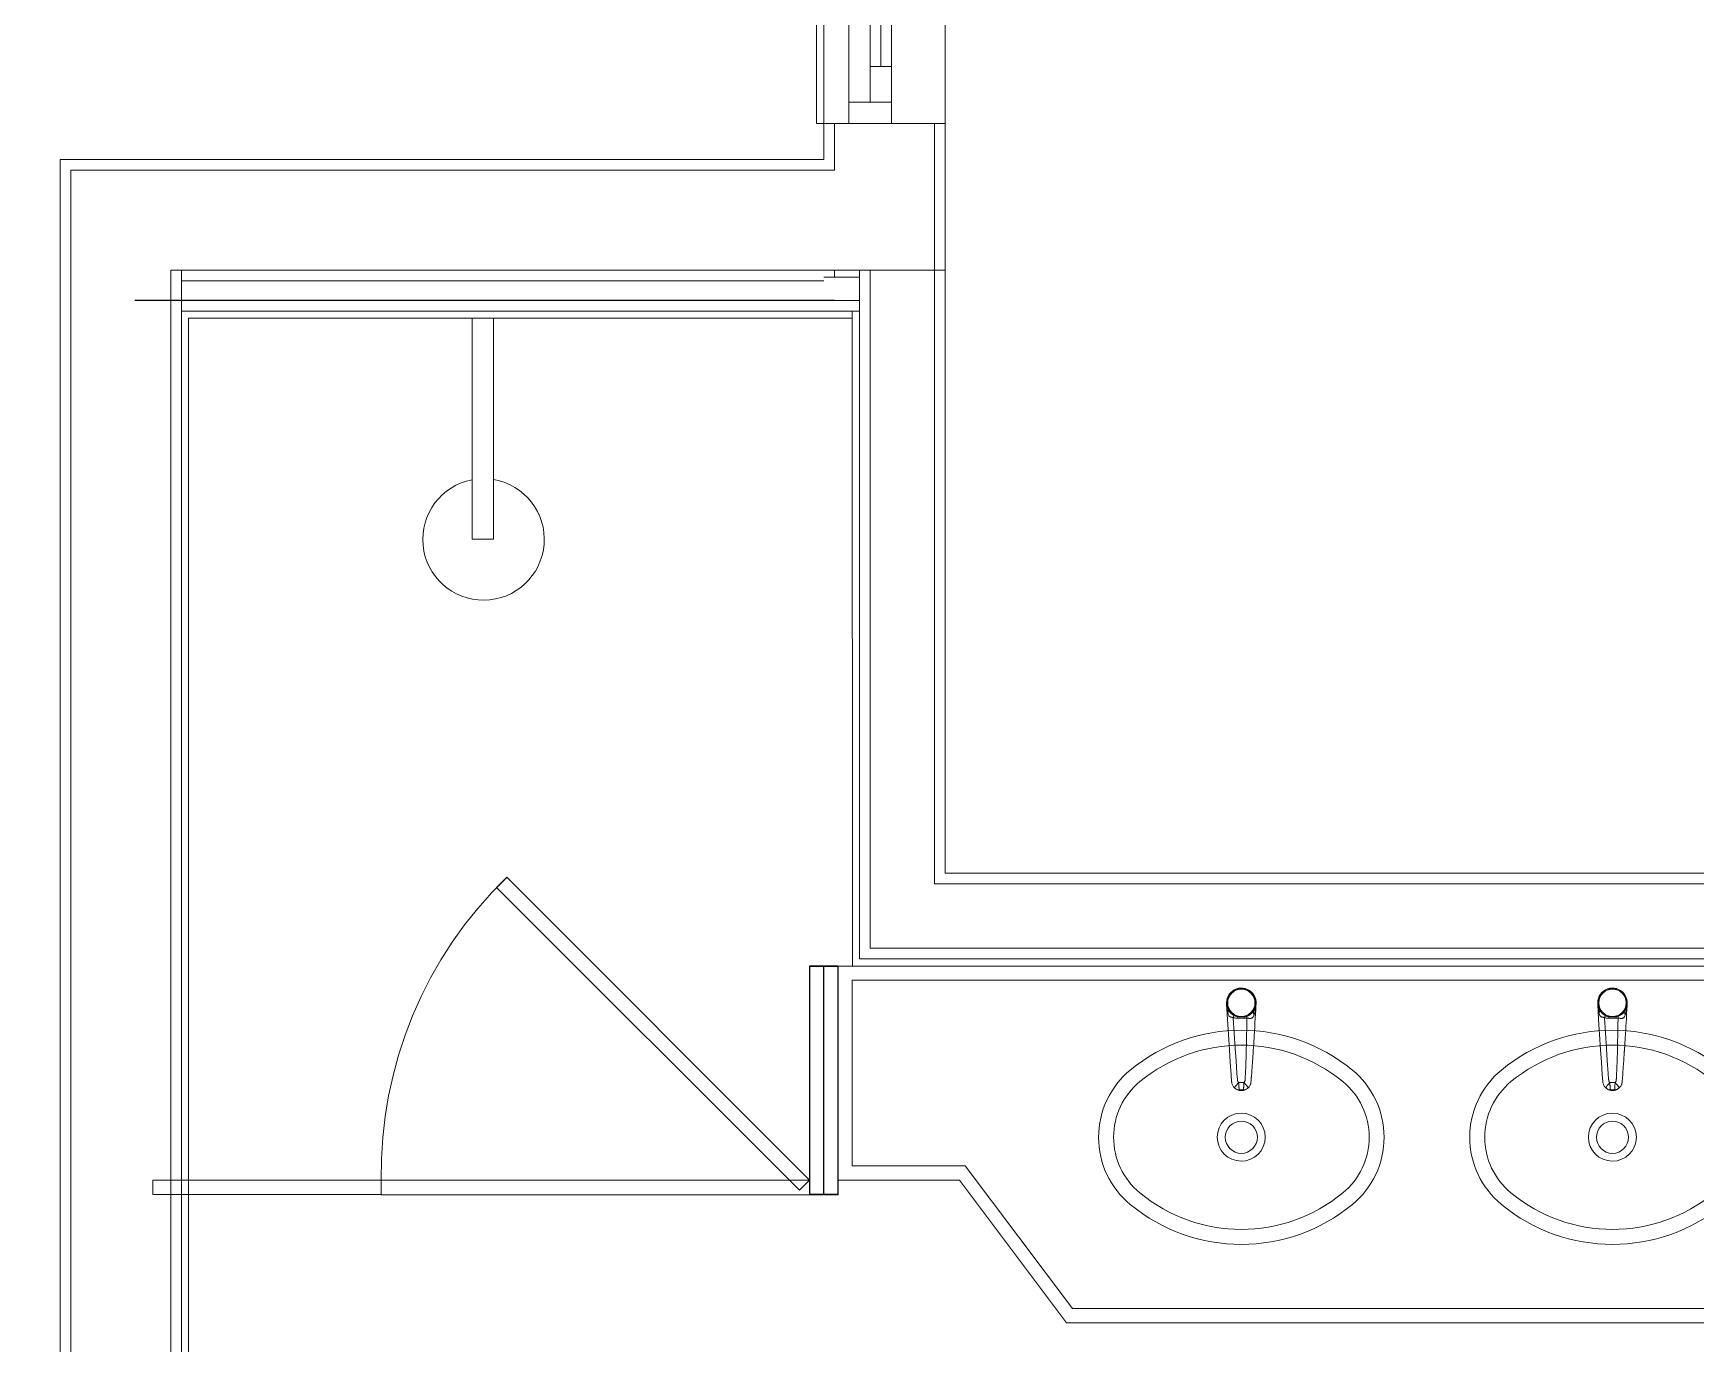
# Model space of a CAD drawing. Header units: millimetres. Extents: x 188.6 to 263.2, y 40.1 to 120.1.
# Drawn here: x 206.436 to 208.765, y 44.252 to 46.089 of the extents above; entities that cross this region are included whole.
import ezdxf

# ---------------------------------------------------------------- set-up
doc = ezdxf.new("R2010")
doc.units = ezdxf.units.MM
doc.set_wipeout_variables(frame=1)
for name, pattern in [('HIDDEN', [0.375, 0.25, -0.125]), ('Linha Tracejada 2_1', [300, 200, -100]), ('Wipeout_Contour', [1000, 0, -1000])]:
    doc.linetypes.add(name, pattern=pattern)
doc.layers.add('ARQ', color=8, linetype='Continuous')
doc.layers.add('Janelas ARCHICAD', color=7, linetype='Continuous')

# ---------------------------------------------------------------- blocks, each defined once
blk = doc.blocks.new('Vão de Janela Simples_3')
at = {"layer": 'Janelas ARCHICAD', "color": 8, "linetype": 'Continuous', "lineweight": 0}
for p, q in [((-700, 0), (-700, 10)), ((-700, 10), (700, 10)), ((-700, 0), (700, 0)), ((700, 0), (700, 10))]:
    blk.add_line(p, q, dxfattribs=at)
blk = doc.blocks.new('Janela de Correr 2-Folhas 21_4')
at = {"layer": 'Janelas ARCHICAD', "color": 8, "linetype": 'Continuous', "lineweight": 0}
for p, q in [((-700, 75), (700, 75)), ((-700, 60), (-700, 75)), ((700, 60), (700, 75)), ((-700, 0), (-700, 60)), ((700, 0), (700, 60)), ((-700, 0), (-665, 0)), ((-700, -60), (-700, 0)), ((-700, -60), (-700, 0)), ((-665, 0), (27.5, 0)), ((-665, 0), (-665, -60)), ((-22.5, 0), (670, 0)), ((-22.5, 0), (27.5, 0)), ((-22.5, -30), (-22.5, 0)), ((27.5, 0), (27.5, -30)), ((27.5, 0), (620, 0)), ((620, -30), (620, 0)), ((620, 0), (670, 0)), ((670, -60), (670, 0)), ((670, 0), (700, 0)), ((670, 0), (670, -30)), ((700, -60), (700, 0)), ((700, -60), (700, 0)), ((27.5, -15), (620, -15)), ((-665, -30), (-615, -30)), ((-665, -60), (-665, -30)), ((-615, -30), (-615, -60)), ((-615, -30), (-22.5, -30)), ((-615, -45), (-22.5, -45)), ((-22.5, -60), (-22.5, -30)), ((-22.5, -30), (27.5, -30)), ((27.5, -30), (-22.5, -30)), ((27.5, -30), (27.5, -60)), ((620, -30), (27.5, -30)), ((670, -30), (620, -30)), ((-665, -60), (-700, -60)), ((-700, -80), (-700, -60)), ((27.5, -60), (-665, -60)), ((-615, -60), (-665, -60)), ((-22.5, -60), (-615, -60)), ((670, -60), (-22.5, -60)), ((27.5, -60), (-22.5, -60)), ((700, -60), (670, -60)), ((700, -80), (700, -60)), ((-700, -95), (-700, -80)), ((700, -95), (700, -80)), ((-700, -95), (700, -95))]:
    blk.add_line(p, q, dxfattribs=at)
blk = doc.blocks.new('arq-3pav')
at = {"layer": 'ARQ', "color": 8, "linetype": 'Continuous', "lineweight": 0}
for p, q in [((2.5703, 5.7051), (2.6303, 5.7051)), ((2.0428, 5.4325), (2.0428, 5.123)), ((2.0428, 5.4325), (2.0728, 5.4325)), ((2.0728, 5.123), (2.0728, 5.4325)), ((2.0428, 5.123), (2.0728, 5.123)), ((2.0769, 4.635), (2.0911, 4.6492)), ((2.5012, 4.2108), (2.0769, 4.635)), ((3.0997, 4.4717), (3.0997, 4.4717)), ((3.0997, 4.4715), (3.0997, 4.4717)), ((3.1152, 4.4535), (3.1152, 4.4517)), ((3.1254, 4.4535), (3.1152, 4.4535)), ((3.1152, 4.4517), (3.1254, 4.4517)), ((3.1254, 4.4535), (3.1254, 4.4517)), ((3.1408, 4.4701), (3.1408, 4.4705)), ((3.1408, 4.47), (3.1408, 4.4701)), ((3.6197, 4.4717), (3.6197, 4.4717)), ((3.6197, 4.4715), (3.6197, 4.4717)), ((3.6352, 4.4535), (3.6352, 4.4517)), ((3.6454, 4.4535), (3.6352, 4.4535)), ((3.6352, 4.4517), (3.6454, 4.4517)), ((3.6454, 4.4535), (3.6454, 4.4517)), ((3.6608, 4.4701), (3.6608, 4.4705)), ((3.6608, 4.47), (3.6608, 4.4701)), ((3.1068, 4.3621), (3.1068, 4.3619)), ((3.124, 4.3616), (3.1166, 4.3616)), ((3.6268, 4.3621), (3.6268, 4.3619)), ((3.644, 4.3616), (3.6366, 4.3616)), ((3.1233, 4.3514), (3.1173, 4.3514)), ((3.6433, 4.3514), (3.6373, 4.3514)), ((1.5953, 4.2249), (1.5953, 4.2049)), ((1.9153, 4.2049), (1.9153, 4.2249)), ((1.9153, 4.2249), (1.9153, 4.2042))]:
    blk.add_line(p, q, dxfattribs=at)
at = {"layer": 'ARQ', "color": 8, "linetype": 'Continuous', "lineweight": 0, "flags": 128}
for points in [[(2.5853, 5.4425), (2.5753, 5.4425)], [(2.5753, 5.4325), (2.5753, 5.4425)], [(3.0997, 4.4714), (3.0997, 4.4714), (3.0997, 4.4714), (3.0997, 4.4714), (3.0997, 4.4714), (3.0997, 4.4713), (3.0997, 4.4713), (3.0997, 4.4712), (3.0997, 4.4711), (3.0998, 4.4702), (3.0999, 4.4692), (3.1003, 4.4655), (3.1009, 4.4618), (3.1014, 4.4592)], [(3.0997, 4.4714), (3.1009, 4.4501), (3.1021, 4.4288), (3.1035, 4.4075), (3.1047, 4.39), (3.106, 4.3725), (3.1067, 4.3637), (3.1067, 4.3627), (3.1068, 4.3623), (3.1068, 4.3621)], [(3.1017, 4.4643), (3.1021, 4.4631), (3.1022, 4.4618), (3.1019, 4.4605), (3.1014, 4.4592)], [(3.1014, 4.4592), (3.1017, 4.4582), (3.1019, 4.4574), (3.1023, 4.4565), (3.1027, 4.4557), (3.103, 4.4552), (3.1033, 4.4548), (3.1036, 4.4545), (3.1039, 4.4542), (3.1042, 4.454), (3.1046, 4.4537), (3.1049, 4.4535), (3.1052, 4.4534), (3.1055, 4.4533), (3.1058, 4.4532), (3.1061, 4.4532), (3.1067, 4.4531), (3.1073, 4.453), (3.1077, 4.4529), (3.1081, 4.4528), (3.1085, 4.4527), (3.1086, 4.4527), (3.1088, 4.4526), (3.109, 4.4525), (3.1091, 4.4524)], [(3.11, 4.4557), (3.1088, 4.4564), (3.1074, 4.4574), (3.106, 4.4585), (3.1052, 4.4594), (3.1043, 4.4603), (3.1037, 4.4611), (3.103, 4.462), (3.1023, 4.4631), (3.1017, 4.4643)], [(3.11, 4.4557), (3.1095, 4.4539), (3.1091, 4.4524)], [(3.1091, 4.4524), (3.1106, 4.4521), (3.1121, 4.4519), (3.1137, 4.4517), (3.1152, 4.4517)], [(3.1166, 4.3616), (3.1163, 4.3619), (3.116, 4.3622), (3.1158, 4.3626), (3.1155, 4.3629), (3.1154, 4.3633), (3.1152, 4.3636), (3.1151, 4.3641), (3.115, 4.3647), (3.115, 4.3652), (3.1149, 4.3658), (3.1142, 4.3745), (3.113, 4.392), (3.1118, 4.4095), (3.1104, 4.431), (3.1091, 4.4524)], [(3.1282, 4.4518), (3.1281, 4.4487), (3.128, 4.4453), (3.128, 4.4417), (3.1279, 4.438), (3.1278, 4.4345), (3.1277, 4.4308), (3.1277, 4.4297), (3.1277, 4.4287), (3.1277, 4.4277), (3.1276, 4.4267), (3.1276, 4.4257), (3.1275, 4.4201), (3.1274, 4.4144), (3.1274, 4.4133), (3.1274, 4.4122), (3.1273, 4.4111), (3.1273, 4.41), (3.1273, 4.4089), (3.1273, 4.4078), (3.1272, 4.4067), (3.1272, 4.4056), (3.1271, 4.4017), (3.127, 4.398), (3.1269, 4.3945), (3.1268, 4.3911), (3.1267, 4.3882), (3.1266, 4.3854), (3.1266, 4.3847), (3.1265, 4.384), (3.1265, 4.3833), (3.1265, 4.3826), (3.1265, 4.3819), (3.1264, 4.3813), (3.1263, 4.3792), (3.1262, 4.3771), (3.1261, 4.375), (3.126, 4.373), (3.1259, 4.3711), (3.1258, 4.3691), (3.1258, 4.3687), (3.1258, 4.3683), (3.1257, 4.368), (3.1257, 4.3676), (3.1257, 4.3672), (3.1257, 4.3668), (3.1256, 4.3664), (3.1256, 4.3661), (3.1256, 4.3657), (3.1256, 4.3653), (3.1255, 4.365), (3.1255, 4.3648), (3.1255, 4.3646), (3.1255, 4.3644), (3.1254, 4.3641), (3.1254, 4.364), (3.1254, 4.3638), (3.1253, 4.3636), (3.1253, 4.3635), (3.1252, 4.3633), (3.125, 4.363), (3.1249, 4.3627), (3.1247, 4.3624), (3.1245, 4.3621), (3.1242, 4.3618), (3.124, 4.3616)], [(3.138, 4.4626), (3.1376, 4.4618), (3.1369, 4.4609), (3.1361, 4.46), (3.1351, 4.4589), (3.1341, 4.458), (3.1329, 4.4571), (3.1316, 4.4562), (3.1308, 4.4557), (3.1298, 4.4552), (3.1289, 4.4548), (3.128, 4.4544)], [(3.1282, 4.4518), (3.1284, 4.4519), (3.1286, 4.4519), (3.1288, 4.4519), (3.1291, 4.4519), (3.1294, 4.4518), (3.1302, 4.4517), (3.131, 4.4515), (3.1315, 4.4514), (3.1321, 4.4514), (3.1324, 4.4514), (3.1328, 4.4514), (3.1331, 4.4514), (3.1334, 4.4514), (3.1336, 4.4514), (3.1339, 4.4515), (3.1342, 4.4516), (3.1345, 4.4517), (3.1349, 4.4518), (3.1353, 4.4521), (3.1355, 4.4522), (3.1357, 4.4524), (3.1361, 4.4527), (3.1365, 4.4531), (3.1368, 4.4534), (3.137, 4.4538), (3.1374, 4.4545), (3.1377, 4.4552), (3.138, 4.4558), (3.1382, 4.4564)], [(3.1371, 4.4073), (3.1371, 4.4082), (3.1372, 4.4093), (3.1373, 4.4102), (3.1373, 4.4111), (3.1374, 4.4113), (3.1374, 4.4116), (3.1374, 4.4118), (3.1374, 4.4121), (3.1374, 4.4124), (3.1374, 4.4126), (3.1376, 4.4154), (3.1378, 4.4181), (3.1379, 4.4206), (3.1381, 4.4229), (3.1382, 4.4243), (3.1383, 4.4259), (3.1384, 4.4276), (3.1385, 4.4292), (3.1386, 4.4308), (3.1388, 4.4343), (3.139, 4.4378), (3.1392, 4.4412), (3.1394, 4.4449), (3.1398, 4.4514), (3.1401, 4.4577), (3.1405, 4.464), (3.1408, 4.47)], [(3.138, 4.4626), (3.1375, 4.4614), (3.1373, 4.4601), (3.1374, 4.4588), (3.1378, 4.4573), (3.1382, 4.4564)], [(3.1382, 4.4564), (3.139, 4.4592), (3.1396, 4.462), (3.1403, 4.4655), (3.1405, 4.4676), (3.1407, 4.4688), (3.1407, 4.4694), (3.1408, 4.4697), (3.1408, 4.4698), (3.1408, 4.4699), (3.1408, 4.4699), (3.1408, 4.47), (3.1408, 4.47), (3.1408, 4.47), (3.1408, 4.47), (3.1408, 4.47), (3.1408, 4.4701)], [(3.6197, 4.4714), (3.6197, 4.4714), (3.6197, 4.4714), (3.6197, 4.4714), (3.6197, 4.4714), (3.6197, 4.4713), (3.6197, 4.4713), (3.6197, 4.4712), (3.6197, 4.4711), (3.6198, 4.4702), (3.6199, 4.4692), (3.6203, 4.4655), (3.6209, 4.4618), (3.6214, 4.4592)], [(3.6197, 4.4714), (3.6209, 4.4501), (3.6221, 4.4288), (3.6235, 4.4075), (3.6247, 4.39), (3.626, 4.3725), (3.6267, 4.3637), (3.6267, 4.3627), (3.6268, 4.3623), (3.6268, 4.3621)], [(3.6217, 4.4643), (3.6221, 4.4631), (3.6222, 4.4618), (3.6219, 4.4605), (3.6214, 4.4592)], [(3.6214, 4.4592), (3.6217, 4.4582), (3.6219, 4.4574), (3.6223, 4.4565), (3.6227, 4.4557), (3.623, 4.4552), (3.6233, 4.4548), (3.6236, 4.4545), (3.6239, 4.4542), (3.6242, 4.454), (3.6246, 4.4537), (3.6249, 4.4535), (3.6252, 4.4534), (3.6255, 4.4533), (3.6258, 4.4532), (3.6261, 4.4532), (3.6267, 4.4531), (3.6273, 4.453), (3.6277, 4.4529), (3.6281, 4.4528), (3.6285, 4.4527), (3.6286, 4.4527), (3.6288, 4.4526), (3.629, 4.4525), (3.6291, 4.4524)], [(3.63, 4.4557), (3.6288, 4.4564), (3.6274, 4.4574), (3.626, 4.4585), (3.6252, 4.4594), (3.6243, 4.4603), (3.6237, 4.4611), (3.623, 4.462), (3.6223, 4.4631), (3.6217, 4.4643)], [(3.63, 4.4557), (3.6295, 4.4539), (3.6291, 4.4524)], [(3.6291, 4.4524), (3.6306, 4.4521), (3.6321, 4.4519), (3.6337, 4.4517), (3.6352, 4.4517)], [(3.6366, 4.3616), (3.6363, 4.3619), (3.636, 4.3622), (3.6358, 4.3626), (3.6355, 4.3629), (3.6354, 4.3633), (3.6352, 4.3636), (3.6351, 4.3641), (3.635, 4.3647), (3.635, 4.3652), (3.6349, 4.3658), (3.6342, 4.3745), (3.633, 4.392), (3.6318, 4.4095), (3.6304, 4.431), (3.6291, 4.4524)], [(3.6482, 4.4518), (3.6481, 4.4487), (3.648, 4.4453), (3.648, 4.4417), (3.6479, 4.438), (3.6478, 4.4345), (3.6477, 4.4308), (3.6477, 4.4297), (3.6477, 4.4287), (3.6477, 4.4277), (3.6476, 4.4267), (3.6476, 4.4257), (3.6475, 4.4201), (3.6474, 4.4144), (3.6474, 4.4133), (3.6474, 4.4122), (3.6473, 4.4111), (3.6473, 4.41), (3.6473, 4.4089), (3.6473, 4.4078), (3.6472, 4.4067), (3.6472, 4.4056), (3.6471, 4.4017), (3.647, 4.398), (3.6469, 4.3945), (3.6468, 4.3911), (3.6467, 4.3882), (3.6466, 4.3854), (3.6466, 4.3847), (3.6465, 4.384), (3.6465, 4.3833), (3.6465, 4.3826), (3.6465, 4.3819), (3.6464, 4.3813), (3.6463, 4.3792), (3.6462, 4.3771), (3.6461, 4.375), (3.646, 4.373), (3.6459, 4.3711), (3.6458, 4.3691), (3.6458, 4.3687), (3.6458, 4.3683), (3.6457, 4.368), (3.6457, 4.3676), (3.6457, 4.3672), (3.6457, 4.3668), (3.6456, 4.3664), (3.6456, 4.3661), (3.6456, 4.3657), (3.6456, 4.3653), (3.6455, 4.365), (3.6455, 4.3648), (3.6455, 4.3646), (3.6455, 4.3644), (3.6454, 4.3641), (3.6454, 4.364), (3.6454, 4.3638), (3.6453, 4.3636), (3.6453, 4.3635), (3.6452, 4.3633), (3.645, 4.363), (3.6449, 4.3627), (3.6447, 4.3624), (3.6445, 4.3621), (3.6442, 4.3618), (3.644, 4.3616)], [(3.658, 4.4626), (3.6576, 4.4618), (3.6569, 4.4609), (3.6561, 4.46), (3.6551, 4.4589), (3.6541, 4.458), (3.6529, 4.4571), (3.6516, 4.4562), (3.6508, 4.4557), (3.6498, 4.4552), (3.6489, 4.4548), (3.648, 4.4544)], [(3.6482, 4.4518), (3.6484, 4.4519), (3.6486, 4.4519), (3.6488, 4.4519), (3.6491, 4.4519), (3.6494, 4.4518), (3.6502, 4.4517), (3.651, 4.4515), (3.6515, 4.4514), (3.6521, 4.4514), (3.6524, 4.4514), (3.6528, 4.4514), (3.6531, 4.4514), (3.6534, 4.4514), (3.6536, 4.4514), (3.6539, 4.4515), (3.6542, 4.4516), (3.6545, 4.4517), (3.6549, 4.4518), (3.6553, 4.4521), (3.6555, 4.4522), (3.6557, 4.4524), (3.6561, 4.4527), (3.6565, 4.4531), (3.6568, 4.4534), (3.657, 4.4538), (3.6574, 4.4545), (3.6577, 4.4552), (3.658, 4.4558), (3.6582, 4.4564)], [(3.6571, 4.4073), (3.6571, 4.4082), (3.6572, 4.4093), (3.6573, 4.4102), (3.6573, 4.4111), (3.6574, 4.4113), (3.6574, 4.4116), (3.6574, 4.4118), (3.6574, 4.4121), (3.6574, 4.4124), (3.6574, 4.4126), (3.6576, 4.4154), (3.6578, 4.4181), (3.6579, 4.4206), (3.6581, 4.4229), (3.6582, 4.4243), (3.6583, 4.4259), (3.6584, 4.4276), (3.6585, 4.4292), (3.6586, 4.4308), (3.6588, 4.4343), (3.659, 4.4378), (3.6592, 4.4412), (3.6594, 4.4449), (3.6598, 4.4514), (3.6601, 4.4577), (3.6605, 4.464), (3.6608, 4.47)], [(3.658, 4.4626), (3.6575, 4.4614), (3.6573, 4.4601), (3.6574, 4.4588), (3.6578, 4.4573), (3.6582, 4.4564)], [(3.6582, 4.4564), (3.659, 4.4592), (3.6596, 4.462), (3.6603, 4.4655), (3.6605, 4.4676), (3.6607, 4.4688), (3.6607, 4.4694), (3.6608, 4.4697), (3.6608, 4.4698), (3.6608, 4.4699), (3.6608, 4.4699), (3.6608, 4.47), (3.6608, 4.47), (3.6608, 4.47), (3.6608, 4.47), (3.6608, 4.47), (3.6608, 4.4701)], [(3.1352, 4.3805), (3.1353, 4.3813), (3.1353, 4.3818), (3.1353, 4.3823), (3.1354, 4.3828), (3.1354, 4.3833), (3.1355, 4.3838), (3.1355, 4.3841), (3.1355, 4.3844), (3.1355, 4.3848), (3.1356, 4.3864), (3.1358, 4.3881), (3.1359, 4.3899), (3.136, 4.3918), (3.1362, 4.3937), (3.1363, 4.3958), (3.1364, 4.3975), (3.1365, 4.3993), (3.1367, 4.4011), (3.1368, 4.4028), (3.1368, 4.4034), (3.1369, 4.4039), (3.1369, 4.404), (3.1369, 4.4041), (3.1369, 4.4043), (3.1369, 4.4045), (3.1369, 4.405), (3.137, 4.4056), (3.137, 4.4063), (3.1371, 4.4071), (3.1371, 4.4073)], [(3.6552, 4.3805), (3.6553, 4.3813), (3.6553, 4.3818), (3.6553, 4.3823), (3.6554, 4.3828), (3.6554, 4.3833), (3.6555, 4.3838), (3.6555, 4.3841), (3.6555, 4.3844), (3.6555, 4.3848), (3.6556, 4.3864), (3.6558, 4.3881), (3.6559, 4.3899), (3.656, 4.3918), (3.6562, 4.3937), (3.6563, 4.3958), (3.6564, 4.3975), (3.6565, 4.3993), (3.6567, 4.4011), (3.6568, 4.4028), (3.6568, 4.4034), (3.6569, 4.4039), (3.6569, 4.404), (3.6569, 4.4041), (3.6569, 4.4043), (3.6569, 4.4045), (3.6569, 4.405), (3.657, 4.4056), (3.657, 4.4063), (3.6571, 4.4071), (3.6571, 4.4073)], [(3.1068, 4.3619), (3.1069, 4.3615), (3.107, 4.361), (3.1071, 4.3605), (3.1072, 4.3601)], [(3.1072, 4.3601), (3.1075, 4.3592), (3.1078, 4.3584), (3.1083, 4.3575), (3.1088, 4.3566), (3.1095, 4.3557), (3.1102, 4.3548), (3.111, 4.354)], [(3.1166, 4.3616), (3.1156, 4.3605), (3.1147, 4.3594), (3.1138, 4.3584), (3.113, 4.3574), (3.1123, 4.3565), (3.1117, 4.3557), (3.1113, 4.355), (3.111, 4.3545), (3.111, 4.3541), (3.111, 4.354)], [(3.1173, 4.3514), (3.1173, 4.3516), (3.1173, 4.3517), (3.1173, 4.3519), (3.1172, 4.3522), (3.1172, 4.3525), (3.1172, 4.3528), (3.1172, 4.3533), (3.1171, 4.3537), (3.1171, 4.3542), (3.117, 4.3548), (3.117, 4.3553), (3.117, 4.3559), (3.1169, 4.3566), (3.1169, 4.357), (3.1168, 4.3577), (3.1168, 4.3584), (3.1167, 4.3591), (3.1167, 4.3599), (3.1167, 4.3604), (3.1166, 4.3609), (3.1166, 4.3616)], [(3.124, 4.3616), (3.1239, 4.3608), (3.1239, 4.3601), (3.1239, 4.3594), (3.1238, 4.3586), (3.1238, 4.358), (3.1237, 4.3573), (3.1237, 4.3566), (3.1236, 4.356), (3.1236, 4.3553), (3.1235, 4.3547), (3.1235, 4.3543), (3.1235, 4.3539), (3.1235, 4.3536), (3.1234, 4.3531), (3.1234, 4.3527), (3.1234, 4.3523), (3.1233, 4.352), (3.1233, 4.3518), (3.1233, 4.3516), (3.1233, 4.3514)], [(3.124, 4.3616), (3.1243, 4.3612), (3.1247, 4.3608), (3.1251, 4.3604), (3.1255, 4.36), (3.1258, 4.3595), (3.1262, 4.3591), (3.1266, 4.3587), (3.127, 4.3582), (3.1273, 4.3578), (3.1276, 4.3574), (3.128, 4.357), (3.1283, 4.3566), (3.1285, 4.3562), (3.1288, 4.3559), (3.129, 4.3556), (3.1292, 4.3553), (3.1293, 4.355), (3.1294, 4.3548), (3.1295, 4.3546), (3.1296, 4.3544), (3.1297, 4.3543), (3.1297, 4.3542), (3.1297, 4.3541), (3.1296, 4.354)], [(3.1296, 4.354), (3.1304, 4.3548), (3.1311, 4.3557), (3.1318, 4.3566), (3.1324, 4.3576), (3.1327, 4.3582), (3.133, 4.3589), (3.1332, 4.3595), (3.1333, 4.3598)], [(3.1333, 4.3598), (3.1334, 4.36), (3.1335, 4.3605), (3.1336, 4.361), (3.1337, 4.3613), (3.1337, 4.3614), (3.1337, 4.3615), (3.1337, 4.3615), (3.1337, 4.3615), (3.1337, 4.3615), (3.1338, 4.3628), (3.1339, 4.3635), (3.134, 4.3642), (3.134, 4.365), (3.1341, 4.3657), (3.1341, 4.3664), (3.1342, 4.3671), (3.1342, 4.3677), (3.1343, 4.3682), (3.1343, 4.3688), (3.1344, 4.3692)], [(3.6268, 4.3619), (3.6269, 4.3615), (3.627, 4.361), (3.6271, 4.3605), (3.6272, 4.3601)], [(3.6272, 4.3601), (3.6275, 4.3592), (3.6278, 4.3584), (3.6283, 4.3575), (3.6288, 4.3566), (3.6295, 4.3557), (3.6302, 4.3548), (3.631, 4.354)], [(3.6366, 4.3616), (3.6356, 4.3605), (3.6347, 4.3594), (3.6338, 4.3584), (3.633, 4.3574), (3.6323, 4.3565), (3.6317, 4.3557), (3.6313, 4.355), (3.631, 4.3545), (3.631, 4.3541), (3.631, 4.354)], [(3.6373, 4.3514), (3.6373, 4.3516), (3.6373, 4.3517), (3.6373, 4.3519), (3.6372, 4.3522), (3.6372, 4.3525), (3.6372, 4.3528), (3.6372, 4.3533), (3.6371, 4.3537), (3.6371, 4.3542), (3.637, 4.3548), (3.637, 4.3553), (3.637, 4.3559), (3.6369, 4.3566), (3.6369, 4.357), (3.6368, 4.3577), (3.6368, 4.3584), (3.6367, 4.3591), (3.6367, 4.3599), (3.6367, 4.3604), (3.6366, 4.3609), (3.6366, 4.3616)], [(3.644, 4.3616), (3.6439, 4.3608), (3.6439, 4.3601), (3.6439, 4.3594), (3.6438, 4.3586), (3.6438, 4.358), (3.6437, 4.3573), (3.6437, 4.3566), (3.6436, 4.356), (3.6436, 4.3553), (3.6435, 4.3547), (3.6435, 4.3543), (3.6435, 4.3539), (3.6435, 4.3536), (3.6434, 4.3531), (3.6434, 4.3527), (3.6434, 4.3523), (3.6433, 4.352), (3.6433, 4.3518), (3.6433, 4.3516), (3.6433, 4.3514)], [(3.644, 4.3616), (3.6443, 4.3612), (3.6447, 4.3608), (3.6451, 4.3604), (3.6455, 4.36), (3.6458, 4.3595), (3.6462, 4.3591), (3.6466, 4.3587), (3.647, 4.3582), (3.6473, 4.3578), (3.6476, 4.3574), (3.648, 4.357), (3.6483, 4.3566), (3.6485, 4.3562), (3.6488, 4.3559), (3.649, 4.3556), (3.6492, 4.3553), (3.6493, 4.355), (3.6495, 4.3548), (3.6495, 4.3546), (3.6496, 4.3544), (3.6497, 4.3543), (3.6497, 4.3542), (3.6497, 4.3541), (3.6496, 4.354)], [(3.6496, 4.354), (3.6504, 4.3548), (3.6511, 4.3557), (3.6518, 4.3566), (3.6524, 4.3576), (3.6527, 4.3582), (3.653, 4.3589), (3.6532, 4.3595), (3.6533, 4.3598)], [(3.6533, 4.3598), (3.6534, 4.36), (3.6535, 4.3605), (3.6536, 4.361), (3.6537, 4.3613), (3.6537, 4.3614), (3.6537, 4.3615), (3.6537, 4.3615), (3.6537, 4.3615), (3.6537, 4.3615), (3.6538, 4.3628), (3.6539, 4.3635), (3.654, 4.3642), (3.654, 4.365), (3.6541, 4.3657), (3.6541, 4.3664), (3.6542, 4.3671), (3.6542, 4.3677), (3.6543, 4.3682), (3.6543, 4.3688), (3.6544, 4.3692)], [(3.111, 4.354), (3.1114, 4.3537), (3.1118, 4.3534), (3.1122, 4.3531), (3.1123, 4.353), (3.1124, 4.3529), (3.1125, 4.3528), (3.1126, 4.3527), (3.1127, 4.3527), (3.1127, 4.3527), (3.1127, 4.3527), (3.1127, 4.3527), (3.1128, 4.3527), (3.1128, 4.3526)], [(3.1173, 4.3514), (3.1159, 4.3515), (3.1146, 4.3518), (3.1133, 4.3523), (3.1128, 4.3526)], [(3.1193, 4.3506), (3.1192, 4.3507), (3.1191, 4.3507), (3.1189, 4.3507), (3.1187, 4.3508), (3.1185, 4.3508), (3.1183, 4.3509), (3.118, 4.351), (3.1177, 4.3512), (3.1173, 4.3514)], [(3.1183, 4.3506), (3.1193, 4.3506)], [(3.1223, 4.3506), (3.1214, 4.3505), (3.1206, 4.3505), (3.1199, 4.3505), (3.1191, 4.3505), (3.1183, 4.3506)], [(3.1213, 4.3506), (3.1211, 4.3506), (3.1209, 4.3506), (3.1209, 4.3506), (3.1208, 4.3506), (3.1207, 4.3506), (3.1206, 4.3505), (3.1205, 4.3505), (3.1205, 4.3505), (3.1204, 4.3505), (3.1204, 4.3505), (3.1203, 4.3505), (3.1203, 4.3505), (3.1203, 4.3505), (3.1202, 4.3505), (3.1201, 4.3505), (3.1201, 4.3505), (3.12, 4.3506), (3.1198, 4.3506), (3.1197, 4.3506), (3.1196, 4.3506), (3.1193, 4.3506)], [(3.1233, 4.3514), (3.1229, 4.3512), (3.1225, 4.351), (3.1222, 4.3509), (3.122, 4.3508), (3.1217, 4.3507), (3.1216, 4.3507), (3.1215, 4.3507), (3.1214, 4.3507), (3.1213, 4.3506)], [(3.1213, 4.3506), (3.1223, 4.3506), (3.1223, 4.3506)], [(3.1233, 4.3514), (3.1247, 4.3515), (3.126, 4.3518), (3.1273, 4.3523), (3.1278, 4.3526)], [(3.1234, 4.3508), (3.1238, 4.3509), (3.1243, 4.351), (3.1248, 4.3512), (3.1254, 4.3514), (3.1258, 4.3516), (3.1264, 4.3518), (3.1269, 4.3521), (3.1273, 4.3523)], [(3.631, 4.354), (3.6314, 4.3537), (3.6318, 4.3534), (3.6322, 4.3531), (3.6323, 4.353), (3.6324, 4.3529), (3.6325, 4.3528), (3.6326, 4.3527), (3.6327, 4.3527), (3.6327, 4.3527), (3.6327, 4.3527), (3.6327, 4.3527), (3.6328, 4.3527), (3.6328, 4.3526)], [(3.6373, 4.3514), (3.6359, 4.3515), (3.6346, 4.3518), (3.6333, 4.3523), (3.6328, 4.3526)], [(3.6393, 4.3506), (3.6392, 4.3507), (3.6391, 4.3507), (3.6389, 4.3507), (3.6387, 4.3508), (3.6385, 4.3508), (3.6383, 4.3509), (3.638, 4.351), (3.6377, 4.3512), (3.6373, 4.3514)], [(3.6383, 4.3506), (3.6393, 4.3506)], [(3.6423, 4.3506), (3.6414, 4.3505), (3.6406, 4.3505), (3.6399, 4.3505), (3.6391, 4.3505), (3.6383, 4.3506)], [(3.6413, 4.3506), (3.6411, 4.3506), (3.6409, 4.3506), (3.6409, 4.3506), (3.6408, 4.3506), (3.6407, 4.3506), (3.6406, 4.3505), (3.6405, 4.3505), (3.6405, 4.3505), (3.6404, 4.3505), (3.6404, 4.3505), (3.6403, 4.3505), (3.6403, 4.3505), (3.6403, 4.3505), (3.6402, 4.3505), (3.6401, 4.3505), (3.6401, 4.3505), (3.64, 4.3506), (3.6398, 4.3506), (3.6397, 4.3506), (3.6396, 4.3506), (3.6393, 4.3506)], [(3.6433, 4.3514), (3.6429, 4.3512), (3.6425, 4.351), (3.6422, 4.3509), (3.642, 4.3508), (3.6417, 4.3507), (3.6416, 4.3507), (3.6415, 4.3507), (3.6414, 4.3507), (3.6413, 4.3506)], [(3.6413, 4.3506), (3.6423, 4.3506), (3.6423, 4.3506)], [(3.6433, 4.3514), (3.6447, 4.3515), (3.646, 4.3518), (3.6473, 4.3523), (3.6478, 4.3526)], [(3.6434, 4.3508), (3.6438, 4.3509), (3.6443, 4.351), (3.6448, 4.3512), (3.6454, 4.3514), (3.6458, 4.3516), (3.6464, 4.3518), (3.6469, 4.3521), (3.6473, 4.3523)]]:
    blk.add_lwpolyline(points, dxfattribs=at)
blk.add_lwpolyline([(3.9753, 4.0449), (2.8836, 4.0449), (2.7336, 4.2449), (2.5753, 4.2449), (2.5753, 4.5049), (3.9753, 4.5049)], close=True, dxfattribs=at)
for points in [[(3.2759, 4.1908, -0.358974), (2.9647, 4.1908, -0.471698), (2.9647, 4.3791, -0.358974), (3.2759, 4.3791, -0.471698)], [(3.7959, 4.1908, -0.358974), (3.4847, 4.1908, -0.471698), (3.4847, 4.3791, -0.358974), (3.7959, 4.3791, -0.471698)], [(3.2626, 4.207, -0.358974), (2.9781, 4.207, -0.471698), (2.9781, 4.3629, -0.358974), (3.2626, 4.3629, -0.471698)], [(3.7826, 4.207, -0.358974), (3.4981, 4.207, -0.471698), (3.4981, 4.3629, -0.358974), (3.7826, 4.3629, -0.471698)], [(3.1203, 4.2624, -1), (3.1203, 4.3074, -1)], [(3.6403, 4.2624, -1), (3.6403, 4.3074, -1)]]:
    blk.add_lwpolyline(points, format="xyb", close=True, dxfattribs=at)
for points in [[(3.1538, 4.2849, -336.274616), (3.1538, 4.2853)], [(3.6738, 4.2849, -336.274616), (3.6738, 4.2853)]]:
    blk.add_lwpolyline(points, format="xyb", dxfattribs=at)
at = {"layer": 'ARQ', "color": 8, "linetype": 'Continuous', "lineweight": 0}
for centre in [(3.1203, 4.4733), (3.6403, 4.4733)]:
    blk.add_circle(centre, 0.0191, dxfattribs=at)
at = {"layer": 'ARQ', "color": 8, "linetype": 'HIDDEN', "lineweight": 0}
blk.add_arc((68.4531, 10.2148), 67.5565, 180.16516, 187.826918, dxfattribs=at)
at = {"layer": 'ARQ', "color": 8, "linetype": 'Continuous', "lineweight": 0}
for centre, radius, start, end in [((2.0586, 5.1226), 0.0851, 100.6789, 80.3838), ((3.1203, 4.4733), 0.0207, 328.7917, 180), ((3.1203, 4.4733), 0.0207, 180, 205.8955), ((3.1203, 4.4733), 0.0204, 284.4666, 255.5334), ((3.1203, 4.4733), 0.0195, 0, 180), ((3.1203, 4.4733), 0.0195, 180, 0), ((3.1203, 4.4733), 0.0195, 180, 270), ((3.1203, 4.4733), 0.0195, 270, 0), ((3.6403, 4.4733), 0.0207, 328.7917, 180), ((3.6403, 4.4733), 0.0207, 180, 205.8955), ((3.6403, 4.4733), 0.0204, 284.4666, 255.5334), ((3.6403, 4.4733), 0.0195, 0, 180), ((3.6403, 4.4733), 0.0195, 180, 0), ((3.6403, 4.4733), 0.0195, 180, 270), ((3.6403, 4.4733), 0.0195, 270, 0), ((3.1202, 4.4735), 0.0205, 239.9973, 255.9381), ((3.1204, 4.4735), 0.0205, 284.0676, 291.5263), ((3.1255, 4.4782), 0.0265, 269.866, 275.9594), ((3.6974, 4.5141), 0.5726, 185.985, 186.2405), ((3.6402, 4.4735), 0.0205, 239.9973, 255.9381), ((3.6404, 4.4735), 0.0205, 284.0676, 291.5263), ((3.6455, 4.4782), 0.0265, 269.866, 275.9594), ((4.2174, 4.5141), 0.5726, 185.985, 186.2405), ((0.1199, 4.6027), 3.0235, 355.5708, 355.7845), ((0.6399, 4.6027), 3.0235, 355.5708, 355.7845), ((3.1202, 4.364), 0.0136, 236.9668, 257.5999), ((3.1196, 4.3614), 0.0109, 257.6386, 263.5544), ((3.121, 4.3614), 0.0109, 276.9037, 282.7717), ((3.1205, 4.3639), 0.0135, 303.1104, 312.7593), ((3.6402, 4.364), 0.0136, 236.9668, 257.5999), ((3.6396, 4.3614), 0.0109, 257.6386, 263.5544), ((3.641, 4.3614), 0.0109, 276.9037, 282.7717), ((3.6405, 4.3639), 0.0135, 303.1104, 312.7593)]:
    blk.add_arc(centre, radius, start, end, dxfattribs=at)
at = {"layer": 'ARQ', "color": 8, "linetype": 'Linha Tracejada 2_1', "lineweight": 0}
blk.add_arc((2.4912, 4.2349), 0.5759, 134.0051, 180.9949, dxfattribs=at)
at = {"layer": 'ARQ', "color": 8, "linetype": 'Continuous', "lineweight": 0, "xscale": 0.001, "yscale": 0.001, "rotation": 90.00287215429803}
blk.add_blockref('Vão de Janela Simples_3', (2.5353, 6.4051), dxfattribs=at)
at = {"color": 8, "linetype": 'Wipeout_Contour', "lineweight": 0, "ltscale": 64629.794627}
blk.add_wipeout([(2.6903, 5.7051), (2.6903, 5.4899), (2.7053, 5.4899), (2.7053, 5.7051)], dxfattribs=at).dxf.layer = 'ARQ'
at = {"color": 8, "linetype": 'Wipeout_Contour', "lineweight": 0, "ltscale": 69827.811778}
blk.add_wipeout([(1.6203, 5.4999), (1.6203, 3.3099), (1.6353, 3.3249), (1.6353, 5.4849)], dxfattribs=at).dxf.layer = 'ARQ'
at = {"color": 8, "linetype": 'Wipeout_Contour', "lineweight": 0, "ltscale": 65303.945014}
blk.add_wipeout([(2.5353, 5.4999), (2.5353, 5.4899), (2.5503, 5.4899), (2.5503, 5.4999)], dxfattribs=at).dxf.layer = 'ARQ'
at = {"color": 8, "linetype": 'Wipeout_Contour', "lineweight": 0, "ltscale": 63053.904059}
blk.add_wipeout([(4.0053, 4.5499), (2.6004, 4.5499), (2.5854, 4.5349), (4.0053, 4.5349)], dxfattribs=at).dxf.layer = 'ARQ'
at = {"color": 8, "linetype": 'Wipeout_Contour', "lineweight": 0, "ltscale": 66190.908046}
blk.add_wipeout([(2.5553, 4.2042), (2.5553, 4.5242), (2.5153, 4.5242), (2.5153, 4.2042)], dxfattribs=at).dxf.layer = 'ARQ'
at = {"layer": 'ARQ', "color": 8, "linetype": 'Continuous', "lineweight": 0}
for p, q in [((2.6303, 5.7051), (2.6903, 5.7051)), ((2.6903, 5.7051), (2.6903, 5.4899)), ((2.6903, 5.7051), (2.7053, 5.7051)), ((1.6203, 5.4999), (1.6203, 3.3099)), ((2.5353, 5.4999), (2.5503, 5.4999)), ((2.5503, 5.4999), (2.5503, 5.4899)), ((2.0911, 4.6492), (2.5153, 4.2249)), ((2.5353, 4.5249), (2.5153, 4.5249)), ((2.5153, 4.5249), (2.5153, 4.2049)), ((2.5353, 4.2049), (2.5353, 4.5249)), ((2.5353, 4.5249), (2.5553, 4.5249)), ((2.5353, 4.2049), (2.5353, 4.5249)), ((2.5553, 4.5249), (2.5553, 4.2049)), ((1.9153, 4.2249), (1.5953, 4.2249)), ((2.5153, 4.2249), (1.9153, 4.2249)), ((2.5153, 4.2249), (2.5012, 4.2108)), ((2.5153, 4.2042), (2.5153, 4.2249)), ((1.5953, 4.2049), (1.9153, 4.2049)), ((1.9153, 4.2042), (2.5153, 4.2042)), ((2.5153, 4.2049), (2.5353, 4.2049)), ((2.5553, 4.2049), (2.5353, 4.2049))]:
    blk.add_line(p, q, dxfattribs=at)
at = {"layer": 'ARQ'}
for p, q in [((2.5502, 5.4575), (1.5701, 5.4575)), ((2.5151, 4.5249), (2.5151, 4.2049)), ((2.5551, 4.5249), (2.5151, 4.5249)), ((2.5351, 4.5249), (2.5351, 4.2049)), ((2.5551, 4.5249), (2.5551, 4.2049)), ((2.5551, 4.2049), (2.5151, 4.2049))]:
    blk.add_line(p, q, dxfattribs=at)
at = {"layer": 'ARQ', "color": 8, "linetype": 'Continuous', "lineweight": 0, "flags": 128}
for points in [[(2.7053, 5.4899), (2.7053, 5.7051)], [(1.6353, 3.3249), (1.6353, 5.4849)], [(2.5353, 5.4899), (2.5503, 5.4899)], [(2.5503, 5.4899), (2.6903, 5.4899)], [(2.6903, 5.4899), (2.7053, 5.4899)], [(2.5753, 5.4425), (1.6353, 5.4425)], [(1.6353, 5.4425), (1.6353, 3.3249)], [(1.6453, 5.4325), (2.5753, 5.4325)], [(1.6453, 3.3349), (1.6453, 5.4325)], [(2.5753, 5.4425), (2.5754, 4.5249)], [(2.5854, 4.5349), (2.5853, 5.4425)], [(2.5553, 4.5242), (2.5153, 4.5242)], [(2.5153, 4.5242), (2.5153, 4.2042)], [(2.5553, 4.2042), (2.5553, 4.5242)], [(2.5754, 4.5249), (3.9953, 4.5249)], [(2.5854, 4.5349), (4.0053, 4.5349)], [(4.0053, 4.5349), (2.5854, 4.5349)], [(2.5153, 4.2042), (2.5553, 4.2042)]]:
    blk.add_lwpolyline(points, dxfattribs=at)
at = {"color": 8, "linetype": 'Wipeout_Contour', "lineweight": 0, "ltscale": 65192.963442}
blk.add_wipeout([(2.5503, 5.7051), (2.5353, 5.7051), (2.5353, 5.6549), (2.5503, 5.6549)], dxfattribs=at).dxf.layer = 'ARQ'
at = {"color": 8, "linetype": 'Wipeout_Contour', "lineweight": 0, "ltscale": 70472.579775}
blk.add_wipeout([(1.4653, 5.6549), (1.4653, 3.1549), (1.4803, 3.1699), (1.4803, 5.6399)], dxfattribs=at).dxf.layer = 'ARQ'
at = {"color": 8, "linetype": 'Wipeout_Contour', "lineweight": 0, "ltscale": 62875.99689}
blk.add_wipeout([(4.2782, 4.6399), (2.6904, 4.6399), (2.6004, 4.5499), (4.0203, 4.5499)], dxfattribs=at).dxf.layer = 'ARQ'
at = {"layer": 'ARQ', "color": 8, "linetype": 'Continuous', "lineweight": 0}
for p, q in [((2.5353, 5.7051), (2.5503, 5.7051)), ((2.5503, 5.7051), (2.5703, 5.7051)), ((1.4803, 5.6399), (1.4803, 3.1699)), ((2.6004, 4.5499), (4.0203, 4.5499))]:
    blk.add_line(p, q, dxfattribs=at)
at = {"layer": 'ARQ', "color": 8, "linetype": 'Continuous', "lineweight": 0, "flags": 128}
blk.add_lwpolyline([(1.4653, 5.6549), (1.4653, 3.1549)], dxfattribs=at)
at = {"layer": 'ARQ', "color": 8, "linetype": 'Continuous', "lineweight": 0, "xscale": 0.001, "yscale": 0.001, "rotation": 270.0028486761976}
blk.add_blockref('Janela de Correr 2-Folhas 21_4', (2.6303, 6.4051), dxfattribs=at)
at = {"color": 8, "linetype": 'Wipeout_Contour', "lineweight": 0, "ltscale": 65211.855958}
blk.add_wipeout([(2.5503, 5.6399), (2.5503, 5.6549), (2.5353, 5.6549), (2.5353, 5.6399)], dxfattribs=at).dxf.layer = 'ARQ'
at = {"color": 8, "linetype": 'Wipeout_Contour', "lineweight": 0, "ltscale": 67129.218706}
blk.add_wipeout([(2.5353, 5.4999), (1.6203, 5.4999), (1.6353, 5.4849), (2.5353, 5.4849)], dxfattribs=at).dxf.layer = 'ARQ'
at = {"color": 8, "linetype": 'Wipeout_Contour', "lineweight": 0, "ltscale": 60920.427281}
blk.add_wipeout([(2.7054, 4.6549), (2.6904, 4.6399), (4.9492, 4.6399), (4.9492, 4.6549)], dxfattribs=at).dxf.layer = 'ARQ'
at = {"layer": 'ARQ', "color": 8, "linetype": 'Continuous', "lineweight": 0}
for p, q in [((2.5503, 5.7051), (2.5503, 5.6399)), ((2.5503, 5.6399), (2.5353, 5.6399)), ((2.5353, 5.4999), (1.6203, 5.4999)), ((2.6904, 4.6399), (4.9492, 4.6399))]:
    blk.add_line(p, q, dxfattribs=at)
at = {"layer": 'ARQ', "color": 8, "linetype": 'Continuous', "lineweight": 0, "flags": 128}
for points in [[(2.5353, 5.7051), (2.5353, 5.6549)], [(1.6353, 5.4849), (2.5353, 5.4849)], [(4.9492, 4.6549), (2.7054, 4.6549)]]:
    blk.add_lwpolyline(points, dxfattribs=at)
at = {"color": 8, "linetype": 'Wipeout_Contour', "lineweight": 0, "ltscale": 65455.855876}
blk.add_wipeout([(2.5853, 5.4999), (2.5854, 4.5349), (2.6004, 4.5499), (2.6003, 5.4999)], dxfattribs=at).dxf.layer = 'ARQ'
at = {"layer": 'ARQ', "color": 8, "linetype": 'Continuous', "lineweight": 0, "flags": 128}
for points in [[(1.6353, 5.4999), (2.5853, 5.4999), (2.5853, 5.4575), (1.6353, 5.4575)], [(3.9953, 4.0249), (2.8753, 4.0249), (2.7253, 4.2249), (2.5553, 4.2249), (2.5553, 4.5249), (3.9953, 4.5249)]]:
    blk.add_lwpolyline(points, close=True, dxfattribs=at)
blk.add_lwpolyline([(2.5853, 5.4999), (2.5854, 4.5349)], dxfattribs=at)
at = {"color": 8, "linetype": 'Wipeout_Contour', "lineweight": 0, "ltscale": 67345.063124}
blk.add_wipeout([(2.5353, 5.6549), (1.4653, 5.6549), (1.4803, 5.6399), (2.5353, 5.6399)], dxfattribs=at).dxf.layer = 'ARQ'
at = {"color": 8, "linetype": 'Wipeout_Contour', "lineweight": 0, "ltscale": 65227.40623}
blk.add_wipeout([(2.6003, 5.4999), (2.6004, 4.5499), (2.6904, 4.6399), (2.6903, 5.4999)], dxfattribs=at).dxf.layer = 'ARQ'
at = {"layer": 'ARQ', "color": 8, "linetype": 'Continuous', "lineweight": 0}
for p, q in [((2.5353, 5.6399), (1.4803, 5.6399)), ((2.6003, 5.4999), (2.6004, 4.5499))]:
    blk.add_line(p, q, dxfattribs=at)
at = {"layer": 'ARQ', "color": 8, "linetype": 'Continuous', "lineweight": 0, "flags": 128}
for points in [[(2.5353, 5.6549), (1.4653, 5.6549)], [(2.5853, 5.4999), (2.6003, 5.4999)]]:
    blk.add_lwpolyline(points, dxfattribs=at)
at = {"color": 8, "linetype": 'Wipeout_Contour', "lineweight": 0, "ltscale": 64999.046168}
blk.add_wipeout([(2.6903, 5.4999), (2.6904, 4.6399), (2.7054, 4.6549), (2.7053, 5.4999)], dxfattribs=at).dxf.layer = 'ARQ'
at = {"layer": 'ARQ', "color": 8, "linetype": 'Continuous', "lineweight": 0}
blk.add_line((2.6903, 5.4999), (2.6904, 4.6399), dxfattribs=at)
at = {"layer": 'ARQ', "color": 8, "linetype": 'Continuous', "lineweight": 0, "flags": 128}
for points in [[(2.6003, 5.4999), (2.6903, 5.4999)], [(2.6903, 5.4999), (2.7053, 5.4999)], [(2.7054, 4.6549), (2.7053, 5.4999)]]:
    blk.add_lwpolyline(points, dxfattribs=at)

msp = doc.modelspace()

# ---------------------------------------------------------------- block references
msp.add_blockref('arq-3pav', (205.0084, 40.2568))

doc.saveas('drawing.dxf')
